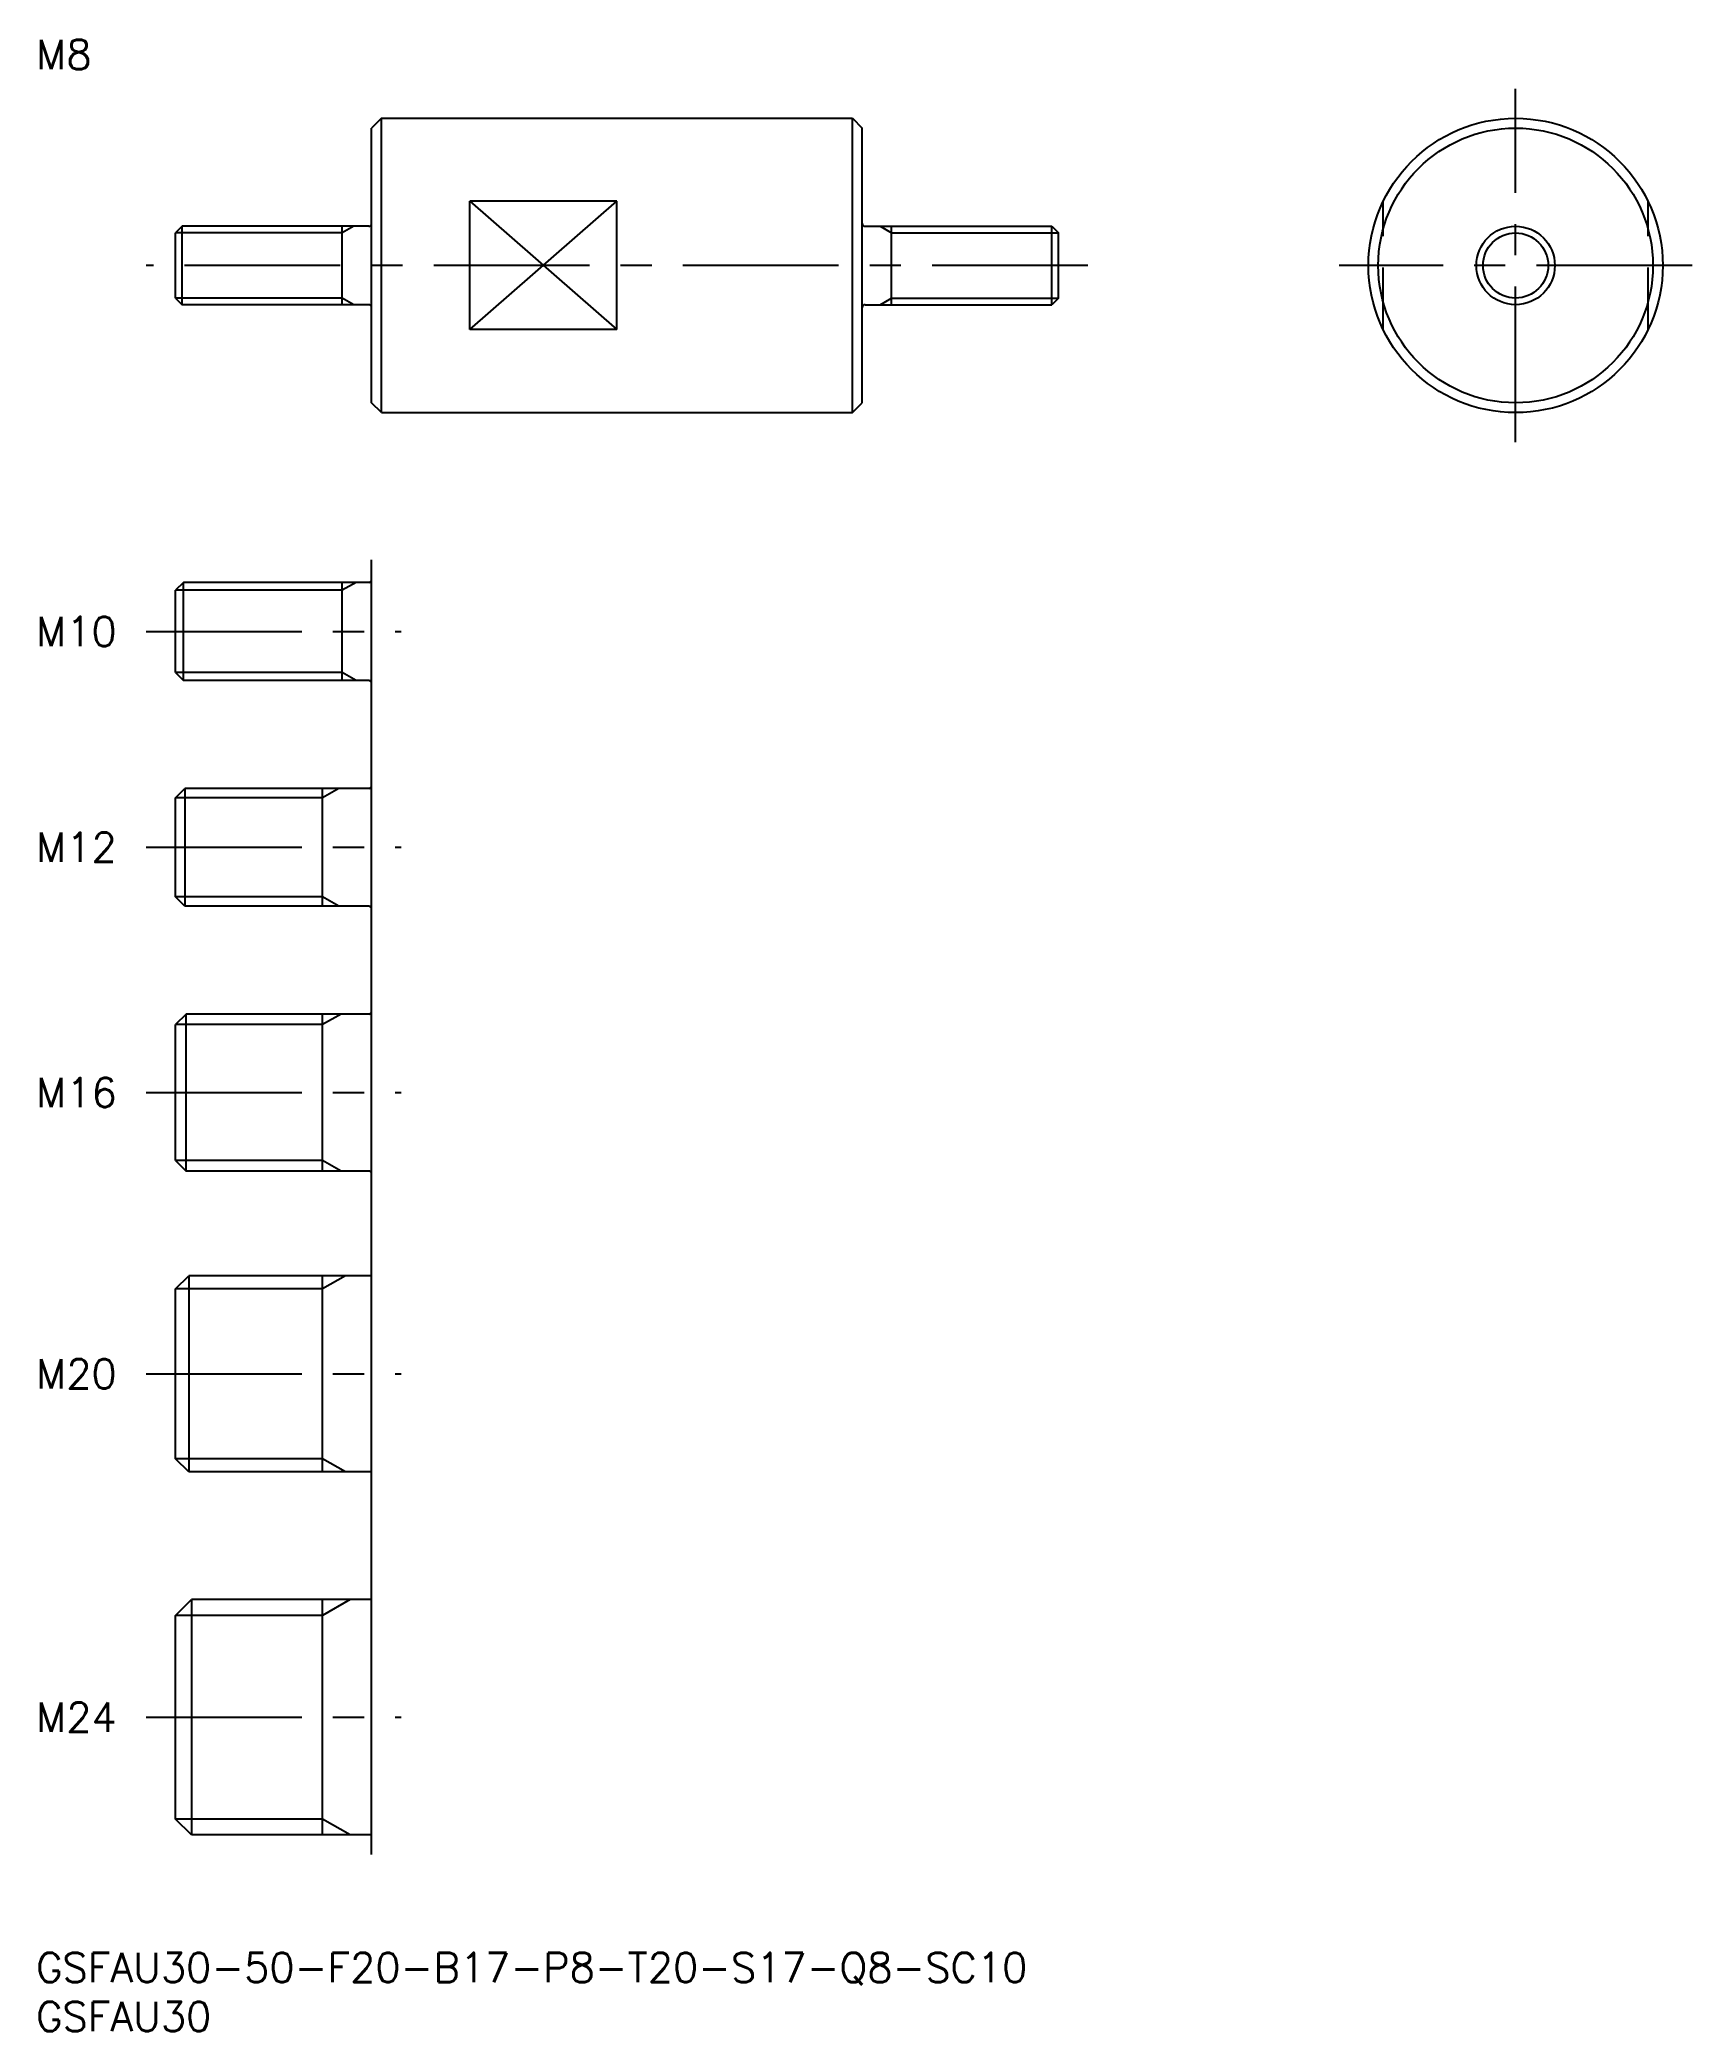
# Model space of a CAD drawing. Extents: x 0 to 169, y -8 to 195.
import ezdxf

# ---------------------------------------------------------------- set-up
doc = ezdxf.new("R2010")
doc.units = 0
doc.header["$LTSCALE"] = 0.5
doc.linetypes.add('CENTER', pattern=[50.8, 31.75, -6.35, 6.35, -6.35])
doc.linetypes.add('DASHED', pattern=[19.05, 12.7, -6.35])
for name, color, linetype in [('MSM_CENTER', 1, 'CENTER'), ('MSM_CONTINUOUS', 7, 'CONTINUOUS'), ('MSM_DASHED', 4, 'DASHED'), ('MSM_NARROW', 5, 'CONTINUOUS'), ('MSM_PART_NUMBER', 7, 'CONTINUOUS')]:
    doc.layers.add(name, color=color, linetype=linetype)
doc.styles.get("Standard").update_dxf_attribs({"font": 'txt.shx', "height": 1.5, "bigfont": 'bigfont.shx'})

# ---------------------------------------------------------------- blocks, each defined once
blk = doc.blocks.new('*U34')
at = {"layer": 'MSM_PART_NUMBER'}
blk.add_text('GSFAU30-50-F20-B17-P8-T20-S17-Q8-SC10', height=3, dxfattribs=at).set_placement((0, -3))
blk = doc.blocks.new('*U35')
at = {"layer": 'MSM_PART_NUMBER'}
blk.add_text('GSFAU30', height=3, dxfattribs=at).set_placement((0, -8))

msp = doc.modelspace()

# ---------------------------------------------------------------- linework, layer by layer
at = {"layer": 'MSM_CENTER'}
for p, q in [((150.82, 153.97), (150.82, 189.97)), ((107.21, 171.97), (11.21, 171.97)), ((168.82, 171.97), (132.82, 171.97)), ((11.21, 134.67), (37.21, 134.67)), ((11.21, 112.67), (37.21, 112.67)), ((11.21, 87.67), (37.21, 87.67)), ((11.21, 59), (37.21, 59)), ((11.21, 24), (37.21, 24))]:
    msp.add_line(p, q, dxfattribs=at)
at = {"layer": 'MSM_CONTINUOUS'}
for p, q in [((35.21, 186.97), (34.21, 185.97)), ((35.21, 186.97), (83.21, 186.97)), ((35.21, 156.97), (35.21, 186.97)), ((83.21, 186.97), (84.21, 185.97)), ((83.21, 156.97), (83.21, 186.97)), ((34.21, 157.97), (34.21, 185.97)), ((84.21, 157.97), (84.21, 185.97)), ((44.21, 165.43), (44.21, 178.51)), ((59.21, 178.51), (44.21, 178.51)), ((59.21, 165.43), (59.21, 178.51)), ((14.89, 175.97), (14.21, 175.29)), ((14.21, 168.65), (14.21, 175.29)), ((33.91, 175.97), (14.89, 175.97)), ((14.89, 167.97), (14.89, 175.97)), ((31.21, 167.97), (31.21, 175.97)), ((84.51, 175.97), (103.54, 175.97)), ((87.21, 167.97), (87.21, 175.97)), ((103.54, 167.97), (103.54, 175.97)), ((103.54, 175.97), (104.21, 175.29)), ((104.21, 168.65), (104.21, 175.29)), ((14.21, 168.65), (14.89, 167.97)), ((104.21, 168.65), (103.54, 167.97)), ((33.91, 167.97), (14.89, 167.97)), ((84.51, 167.97), (103.54, 167.97)), ((59.21, 165.43), (44.21, 165.43)), ((35.21, 156.97), (34.21, 157.97)), ((35.21, 156.97), (83.21, 156.97)), ((83.21, 156.97), (84.21, 157.97)), ((34.21, 10), (34.21, 141.97)), ((15.03, 139.67), (14.21, 138.86)), ((14.21, 130.48), (14.21, 138.86)), ((33.91, 139.67), (15.03, 139.67)), ((15.03, 129.67), (15.03, 139.67)), ((31.21, 129.67), (31.21, 139.67)), ((14.21, 130.48), (15.03, 129.67)), ((33.91, 129.67), (15.03, 129.67)), ((14.21, 117.72), (15.16, 118.67)), ((14.21, 107.62), (14.21, 117.72)), ((33.91, 118.67), (15.16, 118.67)), ((15.16, 118.67), (15.16, 106.67)), ((29.21, 106.67), (29.21, 118.67)), ((15.16, 106.67), (14.21, 107.62)), ((33.91, 106.67), (15.16, 106.67)), ((15.3, 95.67), (14.21, 94.59)), ((33.91, 95.67), (15.3, 95.67)), ((15.3, 79.67), (15.3, 95.67)), ((29.21, 79.67), (29.21, 95.67)), ((14.21, 80.75), (14.21, 94.59)), ((14.21, 80.75), (15.3, 79.67)), ((33.91, 79.67), (15.3, 79.67)), ((14.21, 67.65), (15.57, 69)), ((14.21, 50.35), (14.21, 67.65)), ((34.21, 69), (15.57, 69)), ((15.57, 69), (15.57, 49)), ((29.21, 49), (29.21, 69)), ((15.57, 49), (14.21, 50.35)), ((34.21, 49), (15.57, 49)), ((14.21, 34.38), (15.84, 36)), ((34.21, 36), (15.84, 36)), ((15.84, 36), (15.84, 12)), ((29.21, 12), (29.21, 36)), ((14.21, 13.62), (14.21, 34.38)), ((15.84, 12), (14.21, 13.62)), ((34.21, 12), (15.84, 12))]:
    msp.add_line(p, q, dxfattribs=at)
for radius in [15, 14, 4]:
    msp.add_circle((150.82, 171.97), radius, dxfattribs=at)
for centre, start, end in [((33.91, 176.27), 270, 0), ((84.51, 176.27), 180, 270), ((33.91, 167.67), 0, 90), ((84.51, 167.67), 90, 180), ((33.91, 139.97), 270, 0), ((33.91, 129.37), 0, 90), ((33.91, 118.97), 270, 0), ((33.91, 106.37), 0, 90), ((33.91, 95.97), 270, 0), ((33.91, 79.37), 0, 90)]:
    msp.add_arc(centre, 0.3, start, end, dxfattribs=at)
at = {"layer": 'MSM_DASHED'}
for p, q in [((137.32, 165.43), (137.32, 178.51)), ((164.32, 165.43), (164.32, 178.51))]:
    msp.add_line(p, q, dxfattribs=at)
at = {"layer": 'MSM_NARROW'}
for p, q in [((44.21, 178.51), (59.21, 165.43)), ((44.21, 165.43), (59.21, 178.51)), ((31.21, 175.29), (14.21, 175.29)), ((32.39, 175.97), (31.21, 175.29)), ((86.04, 175.97), (87.21, 175.29)), ((87.21, 175.29), (104.21, 175.29)), ((31.21, 168.65), (14.21, 168.65)), ((32.39, 167.97), (31.21, 168.65)), ((86.04, 167.97), (87.21, 168.65)), ((87.21, 168.65), (104.21, 168.65)), ((31.21, 138.86), (14.21, 138.86)), ((32.62, 139.67), (31.21, 138.86)), ((31.21, 130.48), (14.21, 130.48)), ((32.62, 129.67), (31.21, 130.48)), ((29.21, 117.72), (14.21, 117.72)), ((30.85, 118.67), (29.21, 117.72)), ((29.21, 107.62), (14.21, 107.62)), ((30.85, 106.67), (29.21, 107.62)), ((31.09, 95.67), (29.21, 94.59)), ((29.21, 94.59), (14.21, 94.59)), ((29.21, 80.75), (14.21, 80.75)), ((31.09, 79.67), (29.21, 80.75)), ((29.21, 67.65), (14.21, 67.65)), ((31.56, 69), (29.21, 67.65)), ((29.21, 50.35), (14.21, 50.35)), ((31.56, 49), (29.21, 50.35)), ((32.03, 36), (29.21, 34.38)), ((29.21, 34.38), (14.21, 34.38)), ((29.21, 13.62), (14.21, 13.62)), ((32.03, 12), (29.21, 13.62))]:
    msp.add_line(p, q, dxfattribs=at)
msp.add_circle((150.82, 171.97), 3.32, dxfattribs=at)

# ---------------------------------------------------------------- block references
at = {"layer": 'MSM_CONTINUOUS'}
for name in ['*U34', '*U35']:
    msp.add_blockref(name, (0, 0), dxfattribs=at)

# ---------------------------------------------------------------- texts
at = {"layer": 'MSM_PART_NUMBER'}
for s, p in [('M8', (0, 191.97)), ('M10', (0, 133.17)), ('M12', (0, 111.17)), ('M16', (0, 86.17)), ('M20', (0, 57.5)), ('M24', (0, 22.5))]:
    msp.add_text(s, height=3, dxfattribs=at).set_placement(p)

doc.saveas('drawing.dxf')
